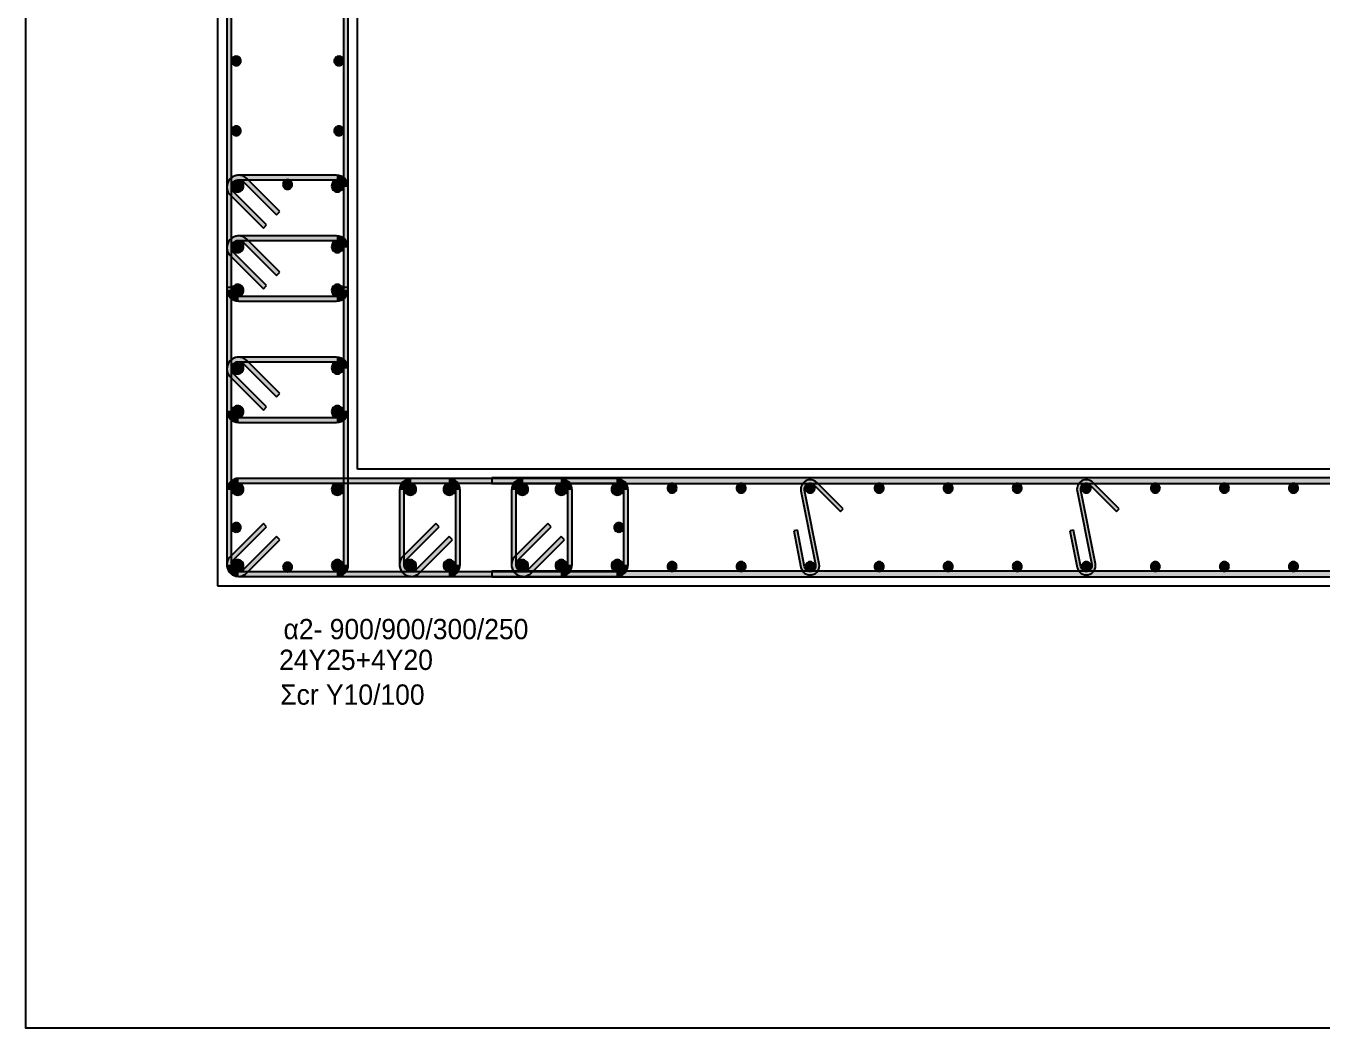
# Model space of a CAD drawing. Header units: millimetres. Extents: x -2171 to 1563, y -1758 to -1505.
# Drawn here: x -1313.45 to -1299.56, y -1630.29 to -1619.55 of the extents above; entities that cross this region are included whole.
import ezdxf

# ---------------------------------------------------------------- set-up
doc = ezdxf.new("R2010")
doc.units = ezdxf.units.MM
for name, color, linetype in [('-S_TEXT', 3, 'Continuous'), ('Col_Det', 7, 'Continuous'), ('Col_Det_Fill', 7, 'Continuous')]:
    doc.layers.add(name, color=color, linetype=linetype)
doc.styles.add('S1Arl22_b_934_161', font='arial.ttf', dxfattribs={"width": 0.933629, "height": 0.002175})

msp = doc.modelspace()

# ---------------------------------------------------------------- hatches: boundary and pattern name
at = {"layer": 'Col_Det_Fill'}
for color, points in [(252, [(-1311.2487, -1612.2504), (-1311.2987, -1612.2504), (-1311.2987, -1622.3535), (-1311.2487, -1622.3535)]), (252, [(-1310.0487, -1622.3535), (-1309.9987, -1622.3535), (-1309.9987, -1612.2504), (-1310.0487, -1612.2504)]), (133, [(-1311.1987, -1619.9766, 0.4142136), (-1311.1487, -1619.9266, 0.4142136), (-1311.1987, -1619.8766, 0.4142136), (-1311.2487, -1619.9266, 0.4142136)]), (133, [(-1310.0987, -1619.9766, 0.4142136), (-1310.0487, -1619.9266, 0.4142136), (-1310.0987, -1619.8766, 0.4142136), (-1310.1487, -1619.9266, 0.4142136)]), (133, [(-1311.1987, -1620.7265, 0.4142136), (-1311.1487, -1620.6765, 0.4142136), (-1311.1987, -1620.6265, 0.4142136), (-1311.2487, -1620.6765, 0.4142136)]), (133, [(-1310.0987, -1620.7265, 0.4142136), (-1310.0487, -1620.6765, 0.4142136), (-1310.0987, -1620.6265, 0.4142136), (-1310.1487, -1620.6765, 0.4142136)]), (252, [(-1311.1206, -1621.2239), (-1311.0853, -1621.1886, 0.6681786), (-1311.2987, -1621.277), (-1311.2487, -1621.277, -0.6681786)]), (252, [(-1311.1737, -1621.202), (-1311.1737, -1621.152, 0.6681786), (-1311.2621, -1621.3653), (-1311.2267, -1621.33, -0.6681786)]), (56, [(-1311.245, -1621.2681, 0.4142136), (-1311.1825, -1621.3306, 0.4142136), (-1311.12, -1621.2681, 0.4142136), (-1311.1825, -1621.2056, 0.4142136)]), (252, [(-1310.1237, -1621.202), (-1310.1237, -1621.152), (-1311.1737, -1621.152), (-1311.1737, -1621.202)]), (252, [(-1310.7671, -1621.5775), (-1310.7317, -1621.5421), (-1311.0853, -1621.1886), (-1311.1206, -1621.2239)]), (133, [(-1310.6987, -1621.252, 0.4142136), (-1310.6487, -1621.302, 0.4142136), (-1310.5987, -1621.252, 0.4142136), (-1310.6487, -1621.202, 0.4142136)]), (56, [(-1310.1773, -1621.2681, 0.4142136), (-1310.1148, -1621.3306, 0.4142136), (-1310.0523, -1621.2681, 0.4142136), (-1310.1148, -1621.2056, 0.4142136)]), (252, [(-1310.0487, -1621.277), (-1309.9987, -1621.277, 0.4142136), (-1310.1237, -1621.152), (-1310.1237, -1621.202, -0.4142136)]), (252, [(-1311.2487, -1621.277), (-1311.2987, -1621.277), (-1311.2987, -1625.327), (-1311.2487, -1625.327)]), (252, [(-1311.2267, -1621.33), (-1311.2621, -1621.3653), (-1310.9085, -1621.7189), (-1310.8731, -1621.6835)]), (252, [(-1310.0487, -1625.327), (-1309.9987, -1625.327), (-1309.9987, -1621.277), (-1310.0487, -1621.277)]), (252, [(-1311.1206, -1621.8739), (-1311.0853, -1621.8386, 0.6681786), (-1311.2987, -1621.927), (-1311.2487, -1621.927, -0.6681786)]), (252, [(-1311.1737, -1621.852), (-1311.1737, -1621.802, 0.6681786), (-1311.2621, -1622.0153), (-1311.2267, -1621.98, -0.6681786)]), (252, [(-1310.1237, -1621.852), (-1310.1237, -1621.802), (-1311.1737, -1621.802), (-1311.1737, -1621.852)]), (252, [(-1310.0487, -1621.927), (-1309.9987, -1621.927, 0.4142136), (-1310.1237, -1621.802), (-1310.1237, -1621.852, -0.4142136)]), (252, [(-1311.2487, -1621.927), (-1311.2987, -1621.927), (-1311.2987, -1622.377), (-1311.2487, -1622.377)]), (56, [(-1311.245, -1621.9181, 0.4142136), (-1311.1825, -1621.9806, 0.4142136), (-1311.12, -1621.9181, 0.4142136), (-1311.1825, -1621.8556, 0.4142136)]), (252, [(-1310.7671, -1622.2275), (-1310.7317, -1622.1921), (-1311.0853, -1621.8386), (-1311.1206, -1621.8739)]), (56, [(-1310.1773, -1621.9181, 0.4142136), (-1310.1148, -1621.9806, 0.4142136), (-1310.0523, -1621.9181, 0.4142136), (-1310.1148, -1621.8556, 0.4142136)]), (252, [(-1310.0487, -1622.377), (-1309.9987, -1622.377), (-1309.9987, -1621.927), (-1310.0487, -1621.927)]), (252, [(-1311.2267, -1621.98), (-1311.2621, -1622.0153), (-1310.9085, -1622.3689), (-1310.8731, -1622.3335)]), (56, [(-1311.245, -1622.3858, 0.4142136), (-1311.1825, -1622.4483, 0.4142136), (-1311.12, -1622.3858, 0.4142136), (-1311.1825, -1622.3233, 0.4142136)]), (56, [(-1310.1773, -1622.3858, 0.4142136), (-1310.1148, -1622.4483, 0.4142136), (-1310.0523, -1622.3858, 0.4142136), (-1310.1148, -1622.3233, 0.4142136)]), (252, [(-1311.2487, -1622.377), (-1311.2987, -1622.377, 0.4142136), (-1311.1737, -1622.502), (-1311.1737, -1622.452, -0.4142136)]), (252, [(-1311.1737, -1622.452), (-1311.1737, -1622.502), (-1310.1237, -1622.502), (-1310.1237, -1622.452)]), (252, [(-1310.1237, -1622.452), (-1310.1237, -1622.502, 0.4142136), (-1309.9987, -1622.377), (-1310.0487, -1622.377, -0.4142136)]), (252, [(-1311.1206, -1623.1739), (-1311.0853, -1623.1386, 0.6681786), (-1311.2987, -1623.227), (-1311.2487, -1623.227, -0.6681786)]), (252, [(-1311.1737, -1623.152), (-1311.1737, -1623.102, 0.6681786), (-1311.2621, -1623.3153), (-1311.2267, -1623.28, -0.6681786)]), (56, [(-1311.245, -1623.2181, 0.4142136), (-1311.1825, -1623.2806, 0.4142136), (-1311.12, -1623.2181, 0.4142136), (-1311.1825, -1623.1556, 0.4142136)]), (252, [(-1310.1237, -1623.152), (-1310.1237, -1623.102), (-1311.1737, -1623.102), (-1311.1737, -1623.152)]), (252, [(-1310.7671, -1623.5275), (-1310.7317, -1623.4921), (-1311.0853, -1623.1386), (-1311.1206, -1623.1739)]), (56, [(-1310.1773, -1623.2181, 0.4142136), (-1310.1148, -1623.2806, 0.4142136), (-1310.0523, -1623.2181, 0.4142136), (-1310.1148, -1623.1556, 0.4142136)]), (252, [(-1310.0487, -1623.227), (-1309.9987, -1623.227, 0.4142136), (-1310.1237, -1623.102), (-1310.1237, -1623.152, -0.4142136)]), (252, [(-1311.2487, -1623.227), (-1311.2987, -1623.227), (-1311.2987, -1623.677), (-1311.2487, -1623.677)]), (252, [(-1311.2267, -1623.28), (-1311.2621, -1623.3153), (-1310.9085, -1623.6689), (-1310.8731, -1623.6335)]), (252, [(-1310.0487, -1623.677), (-1309.9987, -1623.677), (-1309.9987, -1623.227), (-1310.0487, -1623.227)]), (252, [(-1311.2487, -1623.677), (-1311.2987, -1623.677, 0.4142136), (-1311.1737, -1623.802), (-1311.1737, -1623.752, -0.4142136)]), (56, [(-1311.245, -1623.6858, 0.4142136), (-1311.1825, -1623.7483, 0.4142136), (-1311.12, -1623.6858, 0.4142136), (-1311.1825, -1623.6233, 0.4142136)]), (252, [(-1311.1737, -1623.752), (-1311.1737, -1623.802), (-1310.1237, -1623.802), (-1310.1237, -1623.752)]), (56, [(-1310.1773, -1623.6858, 0.4142136), (-1310.1148, -1623.7483, 0.4142136), (-1310.0523, -1623.6858, 0.4142136), (-1310.1148, -1623.6233, 0.4142136)]), (252, [(-1310.1237, -1623.752), (-1310.1237, -1623.802, 0.4142136), (-1309.9987, -1623.677), (-1310.0487, -1623.677, -0.4142136)]), (252, [(-1311.1737, -1624.452), (-1311.1737, -1624.402, 0.4142136), (-1311.2987, -1624.527), (-1311.2487, -1624.527, -0.4142136)]), (252, [(-1307.1237, -1624.452), (-1307.1237, -1624.402), (-1311.1737, -1624.402), (-1311.1737, -1624.452)]), (252, [(-1309.3237, -1624.452), (-1309.3237, -1624.402, 0.4142136), (-1309.4487, -1624.527), (-1309.3987, -1624.527, -0.4142136)]), (252, [(-1308.9237, -1624.452), (-1308.9237, -1624.402), (-1309.3237, -1624.402), (-1309.3237, -1624.452)]), (252, [(-1308.8487, -1624.527), (-1308.7987, -1624.527, 0.4142136), (-1308.9237, -1624.402), (-1308.9237, -1624.452, -0.4142136)]), (252, [(-1286.8367, -1624.457), (-1286.8367, -1624.397), (-1308.4606, -1624.397), (-1308.4606, -1624.457)]), (252, [(-1308.1237, -1624.452), (-1308.1237, -1624.402, 0.4142136), (-1308.2487, -1624.527), (-1308.1987, -1624.527, -0.4142136)]), (252, [(-1307.7237, -1624.452), (-1307.7237, -1624.402), (-1308.1237, -1624.402), (-1308.1237, -1624.452)]), (252, [(-1307.6487, -1624.527), (-1307.5987, -1624.527, 0.4142136), (-1307.7237, -1624.402), (-1307.7237, -1624.452, -0.4142136)]), (252, [(-1307.0487, -1624.527), (-1306.9987, -1624.527, 0.4142136), (-1307.1237, -1624.402), (-1307.1237, -1624.452, -0.4142136)]), (252, [(-1305.1463, -1624.5365), (-1305.1071, -1624.5287, -0.741663), (-1305.0058, -1624.4745), (-1304.9776, -1624.4462, 0.741663)]), (252, [(-1304.9776, -1624.4462), (-1305.0058, -1624.4745), (-1304.723, -1624.7574), (-1304.6947, -1624.7291)]), (252, [(-1302.1865, -1624.5365), (-1302.1473, -1624.5287, -0.741663), (-1302.046, -1624.4745), (-1302.0177, -1624.4462, 0.741663)]), (252, [(-1302.0177, -1624.4462), (-1302.046, -1624.4745), (-1301.7632, -1624.7574), (-1301.7349, -1624.7291)]), (252, [(-1311.2487, -1624.527), (-1311.2987, -1624.527), (-1311.2987, -1625.327), (-1311.2487, -1625.327)]), (56, [(-1311.245, -1624.5181, 0.4142136), (-1311.1825, -1624.5806, 0.4142136), (-1311.12, -1624.5181, 0.4142136), (-1311.1825, -1624.4556, 0.4142136)]), (56, [(-1310.1773, -1624.5181, 0.4142136), (-1310.1148, -1624.5806, 0.4142136), (-1310.0523, -1624.5181, 0.4142136), (-1310.1148, -1624.4556, 0.4142136)]), (252, [(-1309.3987, -1624.527), (-1309.4487, -1624.527), (-1309.4487, -1625.327), (-1309.3987, -1625.327)]), (56, [(-1309.395, -1624.5181, 0.4142136), (-1309.3325, -1624.5806, 0.4142136), (-1309.27, -1624.5181, 0.4142136), (-1309.3325, -1624.4556, 0.4142136)]), (56, [(-1308.9773, -1624.5181, 0.4142136), (-1308.9148, -1624.5806, 0.4142136), (-1308.8523, -1624.5181, 0.4142136), (-1308.9148, -1624.4556, 0.4142136)]), (252, [(-1308.8487, -1625.327), (-1308.7987, -1625.327), (-1308.7987, -1624.527), (-1308.8487, -1624.527)]), (252, [(-1308.1987, -1624.527), (-1308.2487, -1624.527), (-1308.2487, -1625.327), (-1308.1987, -1625.327)]), (56, [(-1308.195, -1624.5181, 0.4142136), (-1308.1325, -1624.5806, 0.4142136), (-1308.07, -1624.5181, 0.4142136), (-1308.1325, -1624.4556, 0.4142136)]), (56, [(-1307.7773, -1624.5181, 0.4142136), (-1307.7148, -1624.5806, 0.4142136), (-1307.6523, -1624.5181, 0.4142136), (-1307.7148, -1624.4556, 0.4142136)]), (252, [(-1307.6487, -1625.327), (-1307.5987, -1625.327), (-1307.5987, -1624.527), (-1307.6487, -1624.527)]), (56, [(-1307.1773, -1624.5181, 0.4142136), (-1307.1148, -1624.5806, 0.4142136), (-1307.0523, -1624.5181, 0.4142136), (-1307.1148, -1624.4556, 0.4142136)]), (252, [(-1307.0487, -1625.327), (-1306.9987, -1625.327), (-1306.9987, -1624.527), (-1307.0487, -1624.527)]), (133, [(-1306.5782, -1624.507, 0.4142136), (-1306.5282, -1624.557, 0.4142136), (-1306.4782, -1624.507, 0.4142136), (-1306.5282, -1624.457, 0.4142136)]), (133, [(-1305.8382, -1624.507, 0.4142136), (-1305.7882, -1624.557, 0.4142136), (-1305.7382, -1624.507, 0.4142136), (-1305.7882, -1624.457, 0.4142136)]), (252, [(-1304.9894, -1625.3252), (-1304.9502, -1625.3174), (-1305.1071, -1624.5287), (-1305.1463, -1624.5365)]), (133, [(-1305.0983, -1624.507, 0.4142136), (-1305.0483, -1624.557, 0.4142136), (-1304.9983, -1624.507, 0.4142136), (-1305.0483, -1624.457, 0.4142136)]), (133, [(-1304.3583, -1624.507, 0.4142136), (-1304.3083, -1624.557, 0.4142136), (-1304.2583, -1624.507, 0.4142136), (-1304.3083, -1624.457, 0.4142136)]), (133, [(-1303.6183, -1624.507, 0.4142136), (-1303.5683, -1624.557, 0.4142136), (-1303.5183, -1624.507, 0.4142136), (-1303.5683, -1624.457, 0.4142136)]), (133, [(-1302.8784, -1624.507, 0.4142136), (-1302.8284, -1624.557, 0.4142136), (-1302.7784, -1624.507, 0.4142136), (-1302.8284, -1624.457, 0.4142136)]), (252, [(-1302.0296, -1625.3252), (-1301.9903, -1625.3174), (-1302.1473, -1624.5287), (-1302.1865, -1624.5365)]), (133, [(-1302.1384, -1624.507, 0.4142136), (-1302.0884, -1624.557, 0.4142136), (-1302.0384, -1624.507, 0.4142136), (-1302.0884, -1624.457, 0.4142136)]), (133, [(-1301.3985, -1624.507, 0.4142136), (-1301.3485, -1624.557, 0.4142136), (-1301.2985, -1624.507, 0.4142136), (-1301.3485, -1624.457, 0.4142136)]), (133, [(-1300.6585, -1624.507, 0.4142136), (-1300.6085, -1624.557, 0.4142136), (-1300.5585, -1624.507, 0.4142136), (-1300.6085, -1624.457, 0.4142136)]), (133, [(-1299.9185, -1624.507, 0.4142136), (-1299.8685, -1624.557, 0.4142136), (-1299.8185, -1624.507, 0.4142136), (-1299.8685, -1624.457, 0.4142136)]), (252, [(-1310.8731, -1624.9204), (-1310.9085, -1624.885), (-1311.2621, -1625.2386), (-1311.2267, -1625.2739)]), (133, [(-1311.2487, -1624.927, 0.4142136), (-1311.1987, -1624.977, 0.4142136), (-1311.1487, -1624.927, 0.4142136), (-1311.1987, -1624.877, 0.4142136)]), (252, [(-1309.0231, -1624.9204), (-1309.0585, -1624.885), (-1309.4121, -1625.2386), (-1309.3767, -1625.2739)]), (252, [(-1307.8231, -1624.9204), (-1307.8585, -1624.885), (-1308.2121, -1625.2386), (-1308.1767, -1625.2739)]), (133, [(-1307.1487, -1624.927, 0.4142136), (-1307.0987, -1624.977, 0.4142136), (-1307.0487, -1624.927, 0.4142136), (-1307.0987, -1624.877, 0.4142136)]), (252, [(-1305.1852, -1624.9563), (-1305.2244, -1624.9642), (-1305.1463, -1625.3565), (-1305.1071, -1625.3487)]), (252, [(-1302.2253, -1624.9563), (-1302.2646, -1624.9642), (-1302.1865, -1625.3565), (-1302.1473, -1625.3487)]), (252, [(-1311.1206, -1625.38), (-1311.0853, -1625.4153), (-1310.7317, -1625.0618), (-1310.7671, -1625.0264)]), (252, [(-1309.2706, -1625.38), (-1309.2353, -1625.4153), (-1308.8817, -1625.0618), (-1308.9171, -1625.0264)]), (252, [(-1308.0706, -1625.38), (-1308.0353, -1625.4153), (-1307.6817, -1625.0618), (-1307.7171, -1625.0264)]), (252, [(-1311.2267, -1625.2739), (-1311.2621, -1625.2386, 0.6681786), (-1311.1737, -1625.452), (-1311.1737, -1625.402, -0.6681786)]), (56, [(-1311.245, -1625.3358, 0.4142136), (-1311.1825, -1625.3983, 0.4142136), (-1311.12, -1625.3358, 0.4142136), (-1311.1825, -1625.2733, 0.4142136)]), (56, [(-1310.1773, -1625.3358, 0.4142136), (-1310.1148, -1625.3983, 0.4142136), (-1310.0523, -1625.3358, 0.4142136), (-1310.1148, -1625.2733, 0.4142136)]), (252, [(-1309.3767, -1625.2739), (-1309.4121, -1625.2386, 0.6681786), (-1309.3237, -1625.452), (-1309.3237, -1625.402, -0.6681786)]), (56, [(-1309.395, -1625.3358, 0.4142136), (-1309.3325, -1625.3983, 0.4142136), (-1309.27, -1625.3358, 0.4142136), (-1309.3325, -1625.2733, 0.4142136)]), (56, [(-1308.9773, -1625.3358, 0.4142136), (-1308.9148, -1625.3983, 0.4142136), (-1308.8523, -1625.3358, 0.4142136), (-1308.9148, -1625.2733, 0.4142136)]), (252, [(-1308.1767, -1625.2739), (-1308.2121, -1625.2386, 0.6681786), (-1308.1237, -1625.452), (-1308.1237, -1625.402, -0.6681786)]), (56, [(-1308.195, -1625.3358, 0.4142136), (-1308.1325, -1625.3983, 0.4142136), (-1308.07, -1625.3358, 0.4142136), (-1308.1325, -1625.2733, 0.4142136)]), (56, [(-1307.7773, -1625.3358, 0.4142136), (-1307.7148, -1625.3983, 0.4142136), (-1307.6523, -1625.3358, 0.4142136), (-1307.7148, -1625.2733, 0.4142136)]), (56, [(-1307.1773, -1625.3358, 0.4142136), (-1307.1148, -1625.3983, 0.4142136), (-1307.0523, -1625.3358, 0.4142136), (-1307.1148, -1625.2733, 0.4142136)]), (252, [(-1311.2487, -1625.327), (-1311.2987, -1625.327, 0.6681786), (-1311.0853, -1625.4153), (-1311.1206, -1625.38, -0.6681786)]), (252, [(-1311.2487, -1625.327), (-1311.2987, -1625.327, 0.4142136), (-1311.1737, -1625.452), (-1311.1737, -1625.402, -0.4142136)]), (252, [(-1311.1737, -1625.402), (-1311.1737, -1625.452), (-1307.1237, -1625.452), (-1307.1237, -1625.402)]), (252, [(-1311.1737, -1625.402), (-1311.1737, -1625.452), (-1310.1237, -1625.452), (-1310.1237, -1625.402)]), (133, [(-1310.6987, -1625.352, 0.4142136), (-1310.6487, -1625.402, 0.4142136), (-1310.5987, -1625.352, 0.4142136), (-1310.6487, -1625.302, 0.4142136)]), (252, [(-1310.1237, -1625.402), (-1310.1237, -1625.452, 0.4142136), (-1309.9987, -1625.327), (-1310.0487, -1625.327, -0.4142136)]), (252, [(-1309.3987, -1625.327), (-1309.4487, -1625.327, 0.6681786), (-1309.2353, -1625.4153), (-1309.2706, -1625.38, -0.6681786)]), (252, [(-1309.3237, -1625.402), (-1309.3237, -1625.452), (-1308.9237, -1625.452), (-1308.9237, -1625.402)]), (252, [(-1308.9237, -1625.402), (-1308.9237, -1625.452, 0.4142136), (-1308.7987, -1625.327), (-1308.8487, -1625.327, -0.4142136)]), (252, [(-1308.4606, -1625.397), (-1308.4606, -1625.457), (-1286.8367, -1625.457), (-1286.8367, -1625.397)]), (252, [(-1308.1987, -1625.327), (-1308.2487, -1625.327, 0.6681786), (-1308.0353, -1625.4153), (-1308.0706, -1625.38, -0.6681786)]), (252, [(-1308.1237, -1625.402), (-1308.1237, -1625.452), (-1307.7237, -1625.452), (-1307.7237, -1625.402)]), (252, [(-1307.7237, -1625.402), (-1307.7237, -1625.452, 0.4142136), (-1307.5987, -1625.327), (-1307.6487, -1625.327, -0.4142136)]), (252, [(-1307.1237, -1625.402), (-1307.1237, -1625.452, 0.4142136), (-1306.9987, -1625.327), (-1307.0487, -1625.327, -0.4142136)]), (133, [(-1306.5782, -1625.347, 0.4142136), (-1306.5282, -1625.397, 0.4142136), (-1306.4782, -1625.347, 0.4142136), (-1306.5282, -1625.297, 0.4142136)]), (133, [(-1305.8382, -1625.347, 0.4142136), (-1305.7882, -1625.397, 0.4142136), (-1305.7382, -1625.347, 0.4142136), (-1305.7882, -1625.297, 0.4142136)]), (252, [(-1305.1071, -1625.3487), (-1305.1463, -1625.3565, 1), (-1304.9502, -1625.3174), (-1304.9894, -1625.3252, -1)]), (133, [(-1305.0983, -1625.347, 0.4142136), (-1305.0483, -1625.397, 0.4142136), (-1304.9983, -1625.347, 0.4142136), (-1305.0483, -1625.297, 0.4142136)]), (133, [(-1304.3583, -1625.347, 0.4142136), (-1304.3083, -1625.397, 0.4142136), (-1304.2583, -1625.347, 0.4142136), (-1304.3083, -1625.297, 0.4142136)]), (133, [(-1303.6183, -1625.347, 0.4142136), (-1303.5683, -1625.397, 0.4142136), (-1303.5183, -1625.347, 0.4142136), (-1303.5683, -1625.297, 0.4142136)]), (133, [(-1302.8784, -1625.347, 0.4142136), (-1302.8284, -1625.397, 0.4142136), (-1302.7784, -1625.347, 0.4142136), (-1302.8284, -1625.297, 0.4142136)]), (252, [(-1302.1473, -1625.3487), (-1302.1865, -1625.3565, 1), (-1301.9903, -1625.3174), (-1302.0296, -1625.3252, -1)]), (133, [(-1302.1384, -1625.347, 0.4142136), (-1302.0884, -1625.397, 0.4142136), (-1302.0384, -1625.347, 0.4142136), (-1302.0884, -1625.297, 0.4142136)]), (133, [(-1301.3985, -1625.347, 0.4142136), (-1301.3485, -1625.397, 0.4142136), (-1301.2985, -1625.347, 0.4142136), (-1301.3485, -1625.297, 0.4142136)]), (133, [(-1300.6585, -1625.347, 0.4142136), (-1300.6085, -1625.397, 0.4142136), (-1300.5585, -1625.347, 0.4142136), (-1300.6085, -1625.297, 0.4142136)]), (133, [(-1299.9185, -1625.347, 0.4142136), (-1299.8685, -1625.397, 0.4142136), (-1299.8185, -1625.347, 0.4142136), (-1299.8685, -1625.297, 0.4142136)])]:
    msp.add_hatch(color=color, dxfattribs=at).paths.add_polyline_path(points)

# ---------------------------------------------------------------- linework, layer by layer
at = {"layer": '-S_TEXT', "ltscale": 5}
msp.add_lwpolyline([(-1313.453, -1590.2497), (-1255.3055, -1590.2497), (-1255.3055, -1630.2944), (-1313.453, -1630.2944)], close=True, dxfattribs=at)
at = {"layer": 'Col_Det', "color": 7}
for points in [[(-1311.3987, -1609.052), (-1311.3987, -1625.552)], [(-1309.8987, -1624.302), (-1309.8987, -1609.052)], [(-1311.2987, -1612.2504), (-1311.2987, -1622.3535)], [(-1311.2487, -1622.3535), (-1311.2487, -1612.2504)], [(-1310.0487, -1612.2504), (-1310.0487, -1622.3535)], [(-1309.9987, -1622.3535), (-1309.9987, -1612.2504)], [(-1310.1237, -1621.152), (-1311.1737, -1621.152)], [(-1311.1737, -1621.202), (-1310.1237, -1621.202)], [(-1311.1206, -1621.2239), (-1310.7671, -1621.5775)], [(-1310.7317, -1621.5421), (-1311.0853, -1621.1886)], [(-1311.2987, -1621.277), (-1311.2987, -1625.327)], [(-1311.2621, -1621.3653), (-1310.9085, -1621.7189)], [(-1311.2487, -1625.327), (-1311.2487, -1621.277)], [(-1310.8731, -1621.6835), (-1311.2267, -1621.33)], [(-1310.0487, -1621.277), (-1310.0487, -1625.327)], [(-1309.9987, -1625.327), (-1309.9987, -1621.277)], [(-1310.7671, -1621.5775), (-1310.7317, -1621.5421)], [(-1310.1237, -1621.802), (-1311.1737, -1621.802)], [(-1310.9085, -1621.7189), (-1310.8731, -1621.6835)], [(-1311.2987, -1621.927), (-1311.2987, -1622.377)], [(-1311.2487, -1622.377), (-1311.2487, -1621.927)], [(-1311.1737, -1621.852), (-1310.1237, -1621.852)], [(-1311.1206, -1621.8739), (-1310.7671, -1622.2275)], [(-1310.7317, -1622.1921), (-1311.0853, -1621.8386)], [(-1310.0487, -1621.927), (-1310.0487, -1622.377)], [(-1309.9987, -1622.377), (-1309.9987, -1621.927)], [(-1311.2621, -1622.0153), (-1310.9085, -1622.3689)], [(-1310.8731, -1622.3335), (-1311.2267, -1621.98)], [(-1310.7671, -1622.2275), (-1310.7317, -1622.1921)], [(-1311.2987, -1622.3535), (-1311.2487, -1622.3535)], [(-1310.9085, -1622.3689), (-1310.8731, -1622.3335)], [(-1310.0487, -1622.3535), (-1309.9987, -1622.3535)], [(-1310.1237, -1622.452), (-1311.1737, -1622.452)], [(-1311.1737, -1622.502), (-1310.1237, -1622.502)], [(-1310.1237, -1623.102), (-1311.1737, -1623.102)], [(-1311.1737, -1623.152), (-1310.1237, -1623.152)], [(-1311.1206, -1623.1739), (-1310.7671, -1623.5275)], [(-1310.7317, -1623.4921), (-1311.0853, -1623.1386)], [(-1311.2987, -1623.227), (-1311.2987, -1623.677)], [(-1311.2621, -1623.3153), (-1310.9085, -1623.6689)], [(-1311.2487, -1623.677), (-1311.2487, -1623.227)], [(-1310.8731, -1623.6335), (-1311.2267, -1623.28)], [(-1310.0487, -1623.227), (-1310.0487, -1623.677)], [(-1309.9987, -1623.677), (-1309.9987, -1623.227)], [(-1310.7671, -1623.5275), (-1310.7317, -1623.4921)], [(-1310.1237, -1623.752), (-1311.1737, -1623.752)], [(-1310.9085, -1623.6689), (-1310.8731, -1623.6335)], [(-1311.1737, -1623.802), (-1310.1237, -1623.802)], [(-1283.8987, -1624.302), (-1309.8987, -1624.302)], [(-1307.1237, -1624.402), (-1311.1737, -1624.402)], [(-1308.9237, -1624.402), (-1309.3237, -1624.402)], [(-1286.8367, -1624.397), (-1308.4606, -1624.397)], [(-1308.4606, -1624.397), (-1308.4606, -1624.457)], [(-1307.7237, -1624.402), (-1308.1237, -1624.402)], [(-1304.6947, -1624.7291), (-1304.9776, -1624.4462)], [(-1301.7349, -1624.7291), (-1302.0177, -1624.4462)], [(-1311.2987, -1624.527), (-1311.2987, -1625.327)], [(-1311.2487, -1625.327), (-1311.2487, -1624.527)], [(-1311.1737, -1624.452), (-1307.1237, -1624.452)], [(-1309.4487, -1624.527), (-1309.4487, -1625.327)], [(-1309.3987, -1625.327), (-1309.3987, -1624.527)], [(-1309.3237, -1624.452), (-1308.9237, -1624.452)], [(-1308.8487, -1624.527), (-1308.8487, -1625.327)], [(-1308.7987, -1625.327), (-1308.7987, -1624.527)], [(-1308.4606, -1624.457), (-1286.8367, -1624.457)], [(-1308.2487, -1624.527), (-1308.2487, -1625.327)], [(-1308.1987, -1625.327), (-1308.1987, -1624.527)], [(-1308.1237, -1624.452), (-1307.7237, -1624.452)], [(-1307.6487, -1624.527), (-1307.6487, -1625.327)], [(-1307.5987, -1625.327), (-1307.5987, -1624.527)], [(-1307.0487, -1624.527), (-1307.0487, -1625.327)], [(-1306.9987, -1625.327), (-1306.9987, -1624.527)], [(-1305.1463, -1624.5365), (-1304.9894, -1625.3252)], [(-1304.9502, -1625.3174), (-1305.1071, -1624.5287)], [(-1305.0058, -1624.4745), (-1304.723, -1624.7574)], [(-1302.1865, -1624.5365), (-1302.0296, -1625.3252)], [(-1301.9903, -1625.3174), (-1302.1473, -1624.5287)], [(-1302.046, -1624.4745), (-1301.7632, -1624.7574)], [(-1304.723, -1624.7574), (-1304.6947, -1624.7291)], [(-1301.7632, -1624.7574), (-1301.7349, -1624.7291)], [(-1310.9085, -1624.885), (-1311.2621, -1625.2386)], [(-1311.2267, -1625.2739), (-1310.8731, -1624.9204)], [(-1310.8731, -1624.9204), (-1310.9085, -1624.885)], [(-1309.0585, -1624.885), (-1309.4121, -1625.2386)], [(-1309.3767, -1625.2739), (-1309.0231, -1624.9204)], [(-1309.0231, -1624.9204), (-1309.0585, -1624.885)], [(-1307.8585, -1624.885), (-1308.2121, -1625.2386)], [(-1308.1767, -1625.2739), (-1307.8231, -1624.9204)], [(-1307.8231, -1624.9204), (-1307.8585, -1624.885)], [(-1305.1852, -1624.9563), (-1305.2244, -1624.9642)], [(-1305.2244, -1624.9642), (-1305.1463, -1625.3565)], [(-1305.1071, -1625.3487), (-1305.1852, -1624.9563)], [(-1302.2253, -1624.9563), (-1302.2646, -1624.9642)], [(-1302.2646, -1624.9642), (-1302.1865, -1625.3565)], [(-1302.1473, -1625.3487), (-1302.2253, -1624.9563)], [(-1310.7671, -1625.0264), (-1311.1206, -1625.38)], [(-1311.0853, -1625.4153), (-1310.7317, -1625.0618)], [(-1310.7317, -1625.0618), (-1310.7671, -1625.0264)], [(-1308.9171, -1625.0264), (-1309.2706, -1625.38)], [(-1309.2353, -1625.4153), (-1308.8817, -1625.0618)], [(-1308.8817, -1625.0618), (-1308.9171, -1625.0264)], [(-1307.7171, -1625.0264), (-1308.0706, -1625.38)], [(-1308.0353, -1625.4153), (-1307.6817, -1625.0618)], [(-1307.6817, -1625.0618), (-1307.7171, -1625.0264)], [(-1307.1237, -1625.402), (-1311.1737, -1625.402)], [(-1310.1237, -1625.402), (-1311.1737, -1625.402)], [(-1308.9237, -1625.402), (-1309.3237, -1625.402)], [(-1308.4606, -1625.397), (-1308.4606, -1625.457)], [(-1286.8367, -1625.397), (-1308.4606, -1625.397)], [(-1307.7237, -1625.402), (-1308.1237, -1625.402)], [(-1311.3987, -1625.552), (-1283.8987, -1625.552)], [(-1311.1737, -1625.452), (-1307.1237, -1625.452)], [(-1311.1737, -1625.452), (-1310.1237, -1625.452)], [(-1309.3237, -1625.452), (-1308.9237, -1625.452)], [(-1308.4606, -1625.457), (-1286.8367, -1625.457)], [(-1308.1237, -1625.452), (-1307.7237, -1625.452)]]:
    msp.add_lwpolyline(points, dxfattribs=at)
for points in [[(-1311.1987, -1619.8766, 0.4142136), (-1311.2487, -1619.9266, 0.4142136)], [(-1311.2487, -1619.9266, 0.4142136), (-1311.1987, -1619.9766, 0.4142136)], [(-1311.1487, -1619.9266, 0.4142136), (-1311.1987, -1619.8766, 0.4142136)], [(-1311.1987, -1619.9766, 0.4142136), (-1311.1487, -1619.9266, 0.4142136)], [(-1310.0987, -1619.8766, 0.4142136), (-1310.1487, -1619.9266, 0.4142136)], [(-1310.1487, -1619.9266, 0.4142136), (-1310.0987, -1619.9766, 0.4142136)], [(-1310.0487, -1619.9266, 0.4142136), (-1310.0987, -1619.8766, 0.4142136)], [(-1310.0987, -1619.9766, 0.4142136), (-1310.0487, -1619.9266, 0.4142136)], [(-1311.1987, -1620.6265, 0.4142136), (-1311.2487, -1620.6765, 0.4142136)], [(-1311.2487, -1620.6765, 0.4142136), (-1311.1987, -1620.7265, 0.4142136)], [(-1311.1487, -1620.6765, 0.4142136), (-1311.1987, -1620.6265, 0.4142136)], [(-1311.1987, -1620.7265, 0.4142136), (-1311.1487, -1620.6765, 0.4142136)], [(-1310.0987, -1620.6265, 0.4142136), (-1310.1487, -1620.6765, 0.4142136)], [(-1310.1487, -1620.6765, 0.4142136), (-1310.0987, -1620.7265, 0.4142136)], [(-1310.0487, -1620.6765, 0.4142136), (-1310.0987, -1620.6265, 0.4142136)], [(-1310.0987, -1620.7265, 0.4142136), (-1310.0487, -1620.6765, 0.4142136)], [(-1311.0853, -1621.1886, 0.6681786), (-1311.2987, -1621.277)], [(-1311.1737, -1621.152, 0.6681786), (-1311.2621, -1621.3653)], [(-1311.2487, -1621.277, -0.6681786), (-1311.1206, -1621.2239, -0.6681786)], [(-1311.2267, -1621.33, -0.6681786), (-1311.1737, -1621.202, -0.6681786)], [(-1311.1825, -1621.2056, 0.4142136), (-1311.245, -1621.2681, 0.4142136)], [(-1311.12, -1621.2681, 0.4142136), (-1311.1825, -1621.2056, 0.4142136)], [(-1310.6487, -1621.202, 0.4142136), (-1310.6987, -1621.252, 0.4142136)], [(-1310.6987, -1621.252, 0.4142136), (-1310.6487, -1621.302, 0.4142136)], [(-1310.5987, -1621.252, 0.4142136), (-1310.6487, -1621.202, 0.4142136)], [(-1310.6487, -1621.302, 0.4142136), (-1310.5987, -1621.252, 0.4142136)], [(-1310.1148, -1621.2056, 0.4142136), (-1310.1773, -1621.2681, 0.4142136)], [(-1309.9987, -1621.277, 0.4142136), (-1310.1237, -1621.152)], [(-1310.1237, -1621.202, -0.4142136), (-1310.0487, -1621.277, -0.4142136)], [(-1310.0523, -1621.2681, 0.4142136), (-1310.1148, -1621.2056, 0.4142136)], [(-1311.245, -1621.2681, 0.4142136), (-1311.1825, -1621.3306, 0.4142136)], [(-1311.1825, -1621.3306, 0.4142136), (-1311.12, -1621.2681, 0.4142136)], [(-1310.1773, -1621.2681, 0.4142136), (-1310.1148, -1621.3306, 0.4142136)], [(-1310.1148, -1621.3306, 0.4142136), (-1310.0523, -1621.2681, 0.4142136)], [(-1311.0853, -1621.8386, 0.6681786), (-1311.2987, -1621.927)], [(-1311.1737, -1621.802, 0.6681786), (-1311.2621, -1622.0153)], [(-1309.9987, -1621.927, 0.4142136), (-1310.1237, -1621.802)], [(-1311.2487, -1621.927, -0.6681786), (-1311.1206, -1621.8739, -0.6681786)], [(-1311.2267, -1621.98, -0.6681786), (-1311.1737, -1621.852, -0.6681786)], [(-1311.1825, -1621.8556, 0.4142136), (-1311.245, -1621.9181, 0.4142136)], [(-1311.245, -1621.9181, 0.4142136), (-1311.1825, -1621.9806, 0.4142136)], [(-1311.12, -1621.9181, 0.4142136), (-1311.1825, -1621.8556, 0.4142136)], [(-1311.1825, -1621.9806, 0.4142136), (-1311.12, -1621.9181, 0.4142136)], [(-1310.1148, -1621.8556, 0.4142136), (-1310.1773, -1621.9181, 0.4142136)], [(-1310.1773, -1621.9181, 0.4142136), (-1310.1148, -1621.9806, 0.4142136)], [(-1310.1237, -1621.852, -0.4142136), (-1310.0487, -1621.927, -0.4142136)], [(-1310.0523, -1621.9181, 0.4142136), (-1310.1148, -1621.8556, 0.4142136)], [(-1310.1148, -1621.9806, 0.4142136), (-1310.0523, -1621.9181, 0.4142136)], [(-1311.1825, -1622.3233, 0.4142136), (-1311.245, -1622.3858, 0.4142136)], [(-1311.12, -1622.3858, 0.4142136), (-1311.1825, -1622.3233, 0.4142136)], [(-1310.1148, -1622.3233, 0.4142136), (-1310.1773, -1622.3858, 0.4142136)], [(-1310.0523, -1622.3858, 0.4142136), (-1310.1148, -1622.3233, 0.4142136)], [(-1311.2987, -1622.377, 0.4142136), (-1311.1737, -1622.502)], [(-1311.1737, -1622.452, -0.4142136), (-1311.2487, -1622.377, -0.4142136)], [(-1311.245, -1622.3858, 0.4142136), (-1311.1825, -1622.4483, 0.4142136)], [(-1311.1825, -1622.4483, 0.4142136), (-1311.12, -1622.3858, 0.4142136)], [(-1310.1773, -1622.3858, 0.4142136), (-1310.1148, -1622.4483, 0.4142136)], [(-1310.1237, -1622.502, 0.4142136), (-1309.9987, -1622.377)], [(-1310.0487, -1622.377, -0.4142136), (-1310.1237, -1622.452, -0.4142136)], [(-1310.1148, -1622.4483, 0.4142136), (-1310.0523, -1622.3858, 0.4142136)], [(-1311.0853, -1623.1386, 0.6681786), (-1311.2987, -1623.227)], [(-1311.1737, -1623.102, 0.6681786), (-1311.2621, -1623.3153)], [(-1311.2487, -1623.227, -0.6681786), (-1311.1206, -1623.1739, -0.6681786)], [(-1311.2267, -1623.28, -0.6681786), (-1311.1737, -1623.152, -0.6681786)], [(-1311.1825, -1623.1556, 0.4142136), (-1311.245, -1623.2181, 0.4142136)], [(-1311.12, -1623.2181, 0.4142136), (-1311.1825, -1623.1556, 0.4142136)], [(-1310.1148, -1623.1556, 0.4142136), (-1310.1773, -1623.2181, 0.4142136)], [(-1309.9987, -1623.227, 0.4142136), (-1310.1237, -1623.102)], [(-1310.1237, -1623.152, -0.4142136), (-1310.0487, -1623.227, -0.4142136)], [(-1310.0523, -1623.2181, 0.4142136), (-1310.1148, -1623.1556, 0.4142136)], [(-1311.245, -1623.2181, 0.4142136), (-1311.1825, -1623.2806, 0.4142136)], [(-1311.1825, -1623.2806, 0.4142136), (-1311.12, -1623.2181, 0.4142136)], [(-1310.1773, -1623.2181, 0.4142136), (-1310.1148, -1623.2806, 0.4142136)], [(-1310.1148, -1623.2806, 0.4142136), (-1310.0523, -1623.2181, 0.4142136)], [(-1311.2987, -1623.677, 0.4142136), (-1311.1737, -1623.802)], [(-1311.1737, -1623.752, -0.4142136), (-1311.2487, -1623.677, -0.4142136)], [(-1311.1825, -1623.6233, 0.4142136), (-1311.245, -1623.6858, 0.4142136)], [(-1311.245, -1623.6858, 0.4142136), (-1311.1825, -1623.7483, 0.4142136)], [(-1311.12, -1623.6858, 0.4142136), (-1311.1825, -1623.6233, 0.4142136)], [(-1311.1825, -1623.7483, 0.4142136), (-1311.12, -1623.6858, 0.4142136)], [(-1310.1148, -1623.6233, 0.4142136), (-1310.1773, -1623.6858, 0.4142136)], [(-1310.1773, -1623.6858, 0.4142136), (-1310.1148, -1623.7483, 0.4142136)], [(-1310.1237, -1623.802, 0.4142136), (-1309.9987, -1623.677)], [(-1310.0487, -1623.677, -0.4142136), (-1310.1237, -1623.752, -0.4142136)], [(-1310.0523, -1623.6858, 0.4142136), (-1310.1148, -1623.6233, 0.4142136)], [(-1310.1148, -1623.7483, 0.4142136), (-1310.0523, -1623.6858, 0.4142136)], [(-1311.1737, -1624.402, 0.4142136), (-1311.2987, -1624.527)], [(-1309.3237, -1624.402, 0.4142136), (-1309.4487, -1624.527)], [(-1308.7987, -1624.527, 0.4142136), (-1308.9237, -1624.402)], [(-1308.1237, -1624.402, 0.4142136), (-1308.2487, -1624.527)], [(-1307.5987, -1624.527, 0.4142136), (-1307.7237, -1624.402)], [(-1306.9987, -1624.527, 0.4142136), (-1307.1237, -1624.402)], [(-1304.9776, -1624.4462, 0.741663), (-1305.1463, -1624.5365, 0.741663)], [(-1302.0177, -1624.4462, 0.741663), (-1302.1865, -1624.5365, 0.741663)], [(-1311.2487, -1624.527, -0.4142136), (-1311.1737, -1624.452, -0.4142136)], [(-1311.1825, -1624.4556, 0.4142136), (-1311.245, -1624.5181, 0.4142136)], [(-1311.245, -1624.5181, 0.4142136), (-1311.1825, -1624.5806, 0.4142136)], [(-1311.12, -1624.5181, 0.4142136), (-1311.1825, -1624.4556, 0.4142136)], [(-1311.1825, -1624.5806, 0.4142136), (-1311.12, -1624.5181, 0.4142136)], [(-1310.1148, -1624.4556, 0.4142136), (-1310.1773, -1624.5181, 0.4142136)], [(-1310.1773, -1624.5181, 0.4142136), (-1310.1148, -1624.5806, 0.4142136)], [(-1310.0523, -1624.5181, 0.4142136), (-1310.1148, -1624.4556, 0.4142136)], [(-1310.1148, -1624.5806, 0.4142136), (-1310.0523, -1624.5181, 0.4142136)], [(-1309.3987, -1624.527, -0.4142136), (-1309.3237, -1624.452, -0.4142136)], [(-1309.3325, -1624.4556, 0.4142136), (-1309.395, -1624.5181, 0.4142136)], [(-1309.395, -1624.5181, 0.4142136), (-1309.3325, -1624.5806, 0.4142136)], [(-1309.27, -1624.5181, 0.4142136), (-1309.3325, -1624.4556, 0.4142136)], [(-1309.3325, -1624.5806, 0.4142136), (-1309.27, -1624.5181, 0.4142136)], [(-1308.9148, -1624.4556, 0.4142136), (-1308.9773, -1624.5181, 0.4142136)], [(-1308.9773, -1624.5181, 0.4142136), (-1308.9148, -1624.5806, 0.4142136)], [(-1308.9237, -1624.452, -0.4142136), (-1308.8487, -1624.527, -0.4142136)], [(-1308.8523, -1624.5181, 0.4142136), (-1308.9148, -1624.4556, 0.4142136)], [(-1308.9148, -1624.5806, 0.4142136), (-1308.8523, -1624.5181, 0.4142136)], [(-1308.1987, -1624.527, -0.4142136), (-1308.1237, -1624.452, -0.4142136)], [(-1308.1325, -1624.4556, 0.4142136), (-1308.195, -1624.5181, 0.4142136)], [(-1308.195, -1624.5181, 0.4142136), (-1308.1325, -1624.5806, 0.4142136)], [(-1308.07, -1624.5181, 0.4142136), (-1308.1325, -1624.4556, 0.4142136)], [(-1308.1325, -1624.5806, 0.4142136), (-1308.07, -1624.5181, 0.4142136)], [(-1307.7148, -1624.4556, 0.4142136), (-1307.7773, -1624.5181, 0.4142136)], [(-1307.7773, -1624.5181, 0.4142136), (-1307.7148, -1624.5806, 0.4142136)], [(-1307.7237, -1624.452, -0.4142136), (-1307.6487, -1624.527, -0.4142136)], [(-1307.6523, -1624.5181, 0.4142136), (-1307.7148, -1624.4556, 0.4142136)], [(-1307.7148, -1624.5806, 0.4142136), (-1307.6523, -1624.5181, 0.4142136)], [(-1307.1148, -1624.4556, 0.4142136), (-1307.1773, -1624.5181, 0.4142136)], [(-1307.1773, -1624.5181, 0.4142136), (-1307.1148, -1624.5806, 0.4142136)], [(-1307.1237, -1624.452, -0.4142136), (-1307.0487, -1624.527, -0.4142136)], [(-1307.0523, -1624.5181, 0.4142136), (-1307.1148, -1624.4556, 0.4142136)], [(-1307.1148, -1624.5806, 0.4142136), (-1307.0523, -1624.5181, 0.4142136)], [(-1306.5282, -1624.457, 0.4142136), (-1306.5782, -1624.507, 0.4142136)], [(-1306.5782, -1624.507, 0.4142136), (-1306.5282, -1624.557, 0.4142136)], [(-1306.4782, -1624.507, 0.4142136), (-1306.5282, -1624.457, 0.4142136)], [(-1306.5282, -1624.557, 0.4142136), (-1306.4782, -1624.507, 0.4142136)], [(-1305.7882, -1624.457, 0.4142136), (-1305.8382, -1624.507, 0.4142136)], [(-1305.8382, -1624.507, 0.4142136), (-1305.7882, -1624.557, 0.4142136)], [(-1305.7382, -1624.507, 0.4142136), (-1305.7882, -1624.457, 0.4142136)], [(-1305.7882, -1624.557, 0.4142136), (-1305.7382, -1624.507, 0.4142136)], [(-1305.1071, -1624.5287, -0.741663), (-1305.0058, -1624.4745)], [(-1305.0483, -1624.457, 0.4142136), (-1305.0983, -1624.507, 0.4142136)], [(-1305.0983, -1624.507, 0.4142136), (-1305.0483, -1624.557, 0.4142136)], [(-1304.9983, -1624.507, 0.4142136), (-1305.0483, -1624.457, 0.4142136)], [(-1305.0483, -1624.557, 0.4142136), (-1304.9983, -1624.507, 0.4142136)], [(-1304.3083, -1624.457, 0.4142136), (-1304.3583, -1624.507, 0.4142136)], [(-1304.3583, -1624.507, 0.4142136), (-1304.3083, -1624.557, 0.4142136)], [(-1304.2583, -1624.507, 0.4142136), (-1304.3083, -1624.457, 0.4142136)], [(-1304.3083, -1624.557, 0.4142136), (-1304.2583, -1624.507, 0.4142136)], [(-1303.5683, -1624.457, 0.4142136), (-1303.6183, -1624.507, 0.4142136)], [(-1303.6183, -1624.507, 0.4142136), (-1303.5683, -1624.557, 0.4142136)], [(-1303.5183, -1624.507, 0.4142136), (-1303.5683, -1624.457, 0.4142136)], [(-1303.5683, -1624.557, 0.4142136), (-1303.5183, -1624.507, 0.4142136)], [(-1302.8284, -1624.457, 0.4142136), (-1302.8784, -1624.507, 0.4142136)], [(-1302.8784, -1624.507, 0.4142136), (-1302.8284, -1624.557, 0.4142136)], [(-1302.7784, -1624.507, 0.4142136), (-1302.8284, -1624.457, 0.4142136)], [(-1302.8284, -1624.557, 0.4142136), (-1302.7784, -1624.507, 0.4142136)], [(-1302.1473, -1624.5287, -0.741663), (-1302.046, -1624.4745)], [(-1302.0884, -1624.457, 0.4142136), (-1302.1384, -1624.507, 0.4142136)], [(-1302.1384, -1624.507, 0.4142136), (-1302.0884, -1624.557, 0.4142136)], [(-1302.0384, -1624.507, 0.4142136), (-1302.0884, -1624.457, 0.4142136)], [(-1302.0884, -1624.557, 0.4142136), (-1302.0384, -1624.507, 0.4142136)], [(-1301.3485, -1624.457, 0.4142136), (-1301.3985, -1624.507, 0.4142136)], [(-1301.3985, -1624.507, 0.4142136), (-1301.3485, -1624.557, 0.4142136)], [(-1301.2985, -1624.507, 0.4142136), (-1301.3485, -1624.457, 0.4142136)], [(-1301.3485, -1624.557, 0.4142136), (-1301.2985, -1624.507, 0.4142136)], [(-1300.6085, -1624.457, 0.4142136), (-1300.6585, -1624.507, 0.4142136)], [(-1300.6585, -1624.507, 0.4142136), (-1300.6085, -1624.557, 0.4142136)], [(-1300.5585, -1624.507, 0.4142136), (-1300.6085, -1624.457, 0.4142136)], [(-1300.6085, -1624.557, 0.4142136), (-1300.5585, -1624.507, 0.4142136)], [(-1299.8685, -1624.457, 0.4142136), (-1299.9185, -1624.507, 0.4142136)], [(-1299.9185, -1624.507, 0.4142136), (-1299.8685, -1624.557, 0.4142136)], [(-1299.8185, -1624.507, 0.4142136), (-1299.8685, -1624.457, 0.4142136)], [(-1299.8685, -1624.557, 0.4142136), (-1299.8185, -1624.507, 0.4142136)], [(-1311.1987, -1624.877, 0.4142136), (-1311.2487, -1624.927, 0.4142136)], [(-1311.2487, -1624.927, 0.4142136), (-1311.1987, -1624.977, 0.4142136)], [(-1311.1487, -1624.927, 0.4142136), (-1311.1987, -1624.877, 0.4142136)], [(-1311.1987, -1624.977, 0.4142136), (-1311.1487, -1624.927, 0.4142136)], [(-1307.0987, -1624.877, 0.4142136), (-1307.1487, -1624.927, 0.4142136)], [(-1307.1487, -1624.927, 0.4142136), (-1307.0987, -1624.977, 0.4142136)], [(-1307.0487, -1624.927, 0.4142136), (-1307.0987, -1624.877, 0.4142136)], [(-1307.0987, -1624.977, 0.4142136), (-1307.0487, -1624.927, 0.4142136)], [(-1311.2621, -1625.2386, 0.6681786), (-1311.1737, -1625.452)], [(-1311.1737, -1625.402, -0.6681786), (-1311.2267, -1625.2739, -0.6681786)], [(-1311.1825, -1625.2733, 0.4142136), (-1311.245, -1625.3358, 0.4142136)], [(-1311.12, -1625.3358, 0.4142136), (-1311.1825, -1625.2733, 0.4142136)], [(-1310.1148, -1625.2733, 0.4142136), (-1310.1773, -1625.3358, 0.4142136)], [(-1310.0523, -1625.3358, 0.4142136), (-1310.1148, -1625.2733, 0.4142136)], [(-1309.4121, -1625.2386, 0.6681786), (-1309.3237, -1625.452)], [(-1309.3237, -1625.402, -0.6681786), (-1309.3767, -1625.2739, -0.6681786)], [(-1309.3325, -1625.2733, 0.4142136), (-1309.395, -1625.3358, 0.4142136)], [(-1309.27, -1625.3358, 0.4142136), (-1309.3325, -1625.2733, 0.4142136)], [(-1308.9148, -1625.2733, 0.4142136), (-1308.9773, -1625.3358, 0.4142136)], [(-1308.8523, -1625.3358, 0.4142136), (-1308.9148, -1625.2733, 0.4142136)], [(-1308.2121, -1625.2386, 0.6681786), (-1308.1237, -1625.452)], [(-1308.1237, -1625.402, -0.6681786), (-1308.1767, -1625.2739, -0.6681786)], [(-1308.1325, -1625.2733, 0.4142136), (-1308.195, -1625.3358, 0.4142136)], [(-1308.07, -1625.3358, 0.4142136), (-1308.1325, -1625.2733, 0.4142136)], [(-1307.7148, -1625.2733, 0.4142136), (-1307.7773, -1625.3358, 0.4142136)], [(-1307.6523, -1625.3358, 0.4142136), (-1307.7148, -1625.2733, 0.4142136)], [(-1307.1148, -1625.2733, 0.4142136), (-1307.1773, -1625.3358, 0.4142136)], [(-1307.0523, -1625.3358, 0.4142136), (-1307.1148, -1625.2733, 0.4142136)], [(-1311.2987, -1625.327, 0.6681786), (-1311.0853, -1625.4153)], [(-1311.2987, -1625.327, 0.4142136), (-1311.1737, -1625.452)], [(-1311.1206, -1625.38, -0.6681786), (-1311.2487, -1625.327, -0.6681786)], [(-1311.1737, -1625.402, -0.4142136), (-1311.2487, -1625.327, -0.4142136)], [(-1311.245, -1625.3358, 0.4142136), (-1311.1825, -1625.3983, 0.4142136)], [(-1311.1825, -1625.3983, 0.4142136), (-1311.12, -1625.3358, 0.4142136)], [(-1310.6487, -1625.302, 0.4142136), (-1310.6987, -1625.352, 0.4142136)], [(-1310.6987, -1625.352, 0.4142136), (-1310.6487, -1625.402, 0.4142136)], [(-1310.5987, -1625.352, 0.4142136), (-1310.6487, -1625.302, 0.4142136)], [(-1310.6487, -1625.402, 0.4142136), (-1310.5987, -1625.352, 0.4142136)], [(-1310.1773, -1625.3358, 0.4142136), (-1310.1148, -1625.3983, 0.4142136)], [(-1310.1237, -1625.452, 0.4142136), (-1309.9987, -1625.327)], [(-1310.0487, -1625.327, -0.4142136), (-1310.1237, -1625.402, -0.4142136)], [(-1310.1148, -1625.3983, 0.4142136), (-1310.0523, -1625.3358, 0.4142136)], [(-1309.4487, -1625.327, 0.6681786), (-1309.2353, -1625.4153)], [(-1309.2706, -1625.38, -0.6681786), (-1309.3987, -1625.327, -0.6681786)], [(-1309.395, -1625.3358, 0.4142136), (-1309.3325, -1625.3983, 0.4142136)], [(-1309.3325, -1625.3983, 0.4142136), (-1309.27, -1625.3358, 0.4142136)], [(-1308.9773, -1625.3358, 0.4142136), (-1308.9148, -1625.3983, 0.4142136)], [(-1308.9237, -1625.452, 0.4142136), (-1308.7987, -1625.327)], [(-1308.8487, -1625.327, -0.4142136), (-1308.9237, -1625.402, -0.4142136)], [(-1308.9148, -1625.3983, 0.4142136), (-1308.8523, -1625.3358, 0.4142136)], [(-1308.2487, -1625.327, 0.6681786), (-1308.0353, -1625.4153)], [(-1308.0706, -1625.38, -0.6681786), (-1308.1987, -1625.327, -0.6681786)], [(-1308.195, -1625.3358, 0.4142136), (-1308.1325, -1625.3983, 0.4142136)], [(-1308.1325, -1625.3983, 0.4142136), (-1308.07, -1625.3358, 0.4142136)], [(-1307.7773, -1625.3358, 0.4142136), (-1307.7148, -1625.3983, 0.4142136)], [(-1307.7237, -1625.452, 0.4142136), (-1307.5987, -1625.327)], [(-1307.6487, -1625.327, -0.4142136), (-1307.7237, -1625.402, -0.4142136)], [(-1307.7148, -1625.3983, 0.4142136), (-1307.6523, -1625.3358, 0.4142136)], [(-1307.1773, -1625.3358, 0.4142136), (-1307.1148, -1625.3983, 0.4142136)], [(-1307.1237, -1625.452, 0.4142136), (-1306.9987, -1625.327)], [(-1307.0487, -1625.327, -0.4142136), (-1307.1237, -1625.402, -0.4142136)], [(-1307.1148, -1625.3983, 0.4142136), (-1307.0523, -1625.3358, 0.4142136)], [(-1306.5282, -1625.297, 0.4142136), (-1306.5782, -1625.347, 0.4142136)], [(-1306.5782, -1625.347, 0.4142136), (-1306.5282, -1625.397, 0.4142136)], [(-1306.4782, -1625.347, 0.4142136), (-1306.5282, -1625.297, 0.4142136)], [(-1306.5282, -1625.397, 0.4142136), (-1306.4782, -1625.347, 0.4142136)], [(-1305.7882, -1625.297, 0.4142136), (-1305.8382, -1625.347, 0.4142136)], [(-1305.8382, -1625.347, 0.4142136), (-1305.7882, -1625.397, 0.4142136)], [(-1305.7382, -1625.347, 0.4142136), (-1305.7882, -1625.297, 0.4142136)], [(-1305.7882, -1625.397, 0.4142136), (-1305.7382, -1625.347, 0.4142136)], [(-1305.1463, -1625.3565, 1), (-1304.9502, -1625.3174)], [(-1304.9894, -1625.3252, -1), (-1305.1071, -1625.3487, -1)], [(-1305.0483, -1625.297, 0.4142136), (-1305.0983, -1625.347, 0.4142136)], [(-1305.0983, -1625.347, 0.4142136), (-1305.0483, -1625.397, 0.4142136)], [(-1304.9983, -1625.347, 0.4142136), (-1305.0483, -1625.297, 0.4142136)], [(-1305.0483, -1625.397, 0.4142136), (-1304.9983, -1625.347, 0.4142136)], [(-1304.3083, -1625.297, 0.4142136), (-1304.3583, -1625.347, 0.4142136)], [(-1304.3583, -1625.347, 0.4142136), (-1304.3083, -1625.397, 0.4142136)], [(-1304.2583, -1625.347, 0.4142136), (-1304.3083, -1625.297, 0.4142136)], [(-1304.3083, -1625.397, 0.4142136), (-1304.2583, -1625.347, 0.4142136)], [(-1303.5683, -1625.297, 0.4142136), (-1303.6183, -1625.347, 0.4142136)], [(-1303.6183, -1625.347, 0.4142136), (-1303.5683, -1625.397, 0.4142136)], [(-1303.5183, -1625.347, 0.4142136), (-1303.5683, -1625.297, 0.4142136)], [(-1303.5683, -1625.397, 0.4142136), (-1303.5183, -1625.347, 0.4142136)], [(-1302.8284, -1625.297, 0.4142136), (-1302.8784, -1625.347, 0.4142136)], [(-1302.8784, -1625.347, 0.4142136), (-1302.8284, -1625.397, 0.4142136)], [(-1302.7784, -1625.347, 0.4142136), (-1302.8284, -1625.297, 0.4142136)], [(-1302.8284, -1625.397, 0.4142136), (-1302.7784, -1625.347, 0.4142136)], [(-1302.1865, -1625.3565, 1), (-1301.9903, -1625.3174)], [(-1302.0296, -1625.3252, -1), (-1302.1473, -1625.3487, -1)], [(-1302.0884, -1625.297, 0.4142136), (-1302.1384, -1625.347, 0.4142136)], [(-1302.1384, -1625.347, 0.4142136), (-1302.0884, -1625.397, 0.4142136)], [(-1302.0384, -1625.347, 0.4142136), (-1302.0884, -1625.297, 0.4142136)], [(-1302.0884, -1625.397, 0.4142136), (-1302.0384, -1625.347, 0.4142136)], [(-1301.3485, -1625.297, 0.4142136), (-1301.3985, -1625.347, 0.4142136)], [(-1301.3985, -1625.347, 0.4142136), (-1301.3485, -1625.397, 0.4142136)], [(-1301.2985, -1625.347, 0.4142136), (-1301.3485, -1625.297, 0.4142136)], [(-1301.3485, -1625.397, 0.4142136), (-1301.2985, -1625.347, 0.4142136)], [(-1300.6085, -1625.297, 0.4142136), (-1300.6585, -1625.347, 0.4142136)], [(-1300.6585, -1625.347, 0.4142136), (-1300.6085, -1625.397, 0.4142136)], [(-1300.5585, -1625.347, 0.4142136), (-1300.6085, -1625.297, 0.4142136)], [(-1300.6085, -1625.397, 0.4142136), (-1300.5585, -1625.347, 0.4142136)], [(-1299.8685, -1625.297, 0.4142136), (-1299.9185, -1625.347, 0.4142136)], [(-1299.9185, -1625.347, 0.4142136), (-1299.8685, -1625.397, 0.4142136)], [(-1299.8185, -1625.347, 0.4142136), (-1299.8685, -1625.297, 0.4142136)], [(-1299.8685, -1625.397, 0.4142136), (-1299.8185, -1625.347, 0.4142136)]]:
    msp.add_lwpolyline(points, format="xyb", dxfattribs=at)

# ---------------------------------------------------------------- texts
at = {"layer": 'Col_Det', "color": 7, "style": 'S1Arl22_b_934_161', "width": 0.933629}
for s, p in [(' α2- 900/900/300/250', (-1310.7708, -1626.1258)), ('24Y25+4Y20', (-1310.7393, -1626.4554)), ('Σcr Y10/100', (-1310.7274, -1626.8279))]:
    msp.add_text(s, height=0.2175, dxfattribs=at).set_placement(p)

doc.saveas('drawing.dxf')
